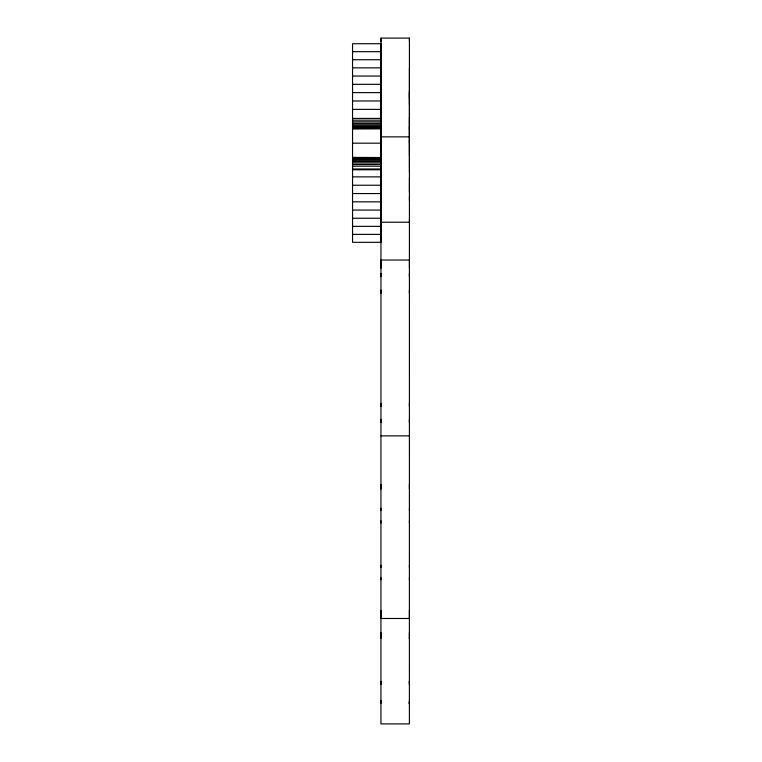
<?xml version="1.0" encoding="UTF-8"?>
<svg xmlns="http://www.w3.org/2000/svg" width="762" height="762" viewBox="0 0 762 762"><rect width="100%" height="100%" fill="white"/><g stroke="black" fill="none" stroke-linecap="round" stroke-linejoin="round"><path stroke-width="1.14" d="M380.981 38.1L380.933 723.9L409.385 723.9L409.432 38.1L380.981 38.1L380.99 41.681M380.952 703.336L380.933 700.44M380.952 681.314L380.933 684.609M380.952 617.534L380.952 618.477L380.952 610.352M380.943 579.701L380.943 577.787M380.943 565.404L380.952 567.319M380.933 638.413L380.924 632.584M409.451 218.856L409.442 222.218L380.962 222.228M409.451 155.581L409.442 146.875M409.404 702.221L409.375 703.736L409.394 702.221M409.404 681.314L409.385 684.609M409.385 638.051L409.385 638.537L409.385 632.584M409.404 617.534L409.404 618.487L409.404 610.352M409.394 579.701L409.394 577.787M409.404 565.414L409.404 567.328M409.404 522.799L409.404 520.884M409.404 508.502L409.404 510.416M409.432 143.18L409.432 68.189M409.413 98.355L409.442 90.64M352.549 51.683L381 51.683M352.549 59.731L381 59.731M352.549 67.856L381 67.856M352.549 76.057L381 76.057M352.549 84.315L381 84.315M352.549 92.621L381 92.621M352.549 100.975L381 100.975M352.549 109.376L381 109.376M352.549 118.405L381 118.405M352.549 120.167L381 120.167M352.549 121.834L381 121.834M352.549 123.387L381 123.387M352.549 124.778L381 124.778M352.549 126.006L381 126.006M352.549 127.044L381 127.044M352.549 127.864L381 127.864M352.549 128.464L381 128.464M352.549 128.949L381 128.826M380.971 136.865L409.423 136.865M352.549 143.18L381 143.18M352.549 157.401L381 157.524M352.549 157.886L381 157.886M352.549 158.486L381 158.486M352.549 159.306L381 159.306M352.549 160.344L381 160.344M352.549 161.573L381 161.573M352.549 162.973L381 162.973M352.549 164.516L381 164.516M352.549 166.183L381 166.183M352.549 168.983L381 168.983M352.549 169.774L381 169.774M352.549 176.87L381 176.87M352.549 185.233L381 185.233M352.549 193.558L381 193.558M352.549 201.844L381 201.844M352.549 210.074L381 210.074M352.549 218.246L381 218.246M352.549 226.352L381 226.352M352.549 234.372L381 234.372M380.943 435.883L409.394 435.883M380.933 618.487L409.394 618.487M409.432 196.891L409.451 200.416M409.432 92.65L409.442 104.442M409.432 117.1L409.442 129.759M409.413 126.568L409.442 172.393M409.432 192.091L409.432 177.765M409.451 139.97L409.451 146.39M409.413 273.587L409.423 274.187M409.413 292.541L409.423 293.151M409.404 403.374L409.413 403.974M409.404 421.691L409.413 422.291M409.394 484.546L409.404 489.109M409.394 681.314L409.385 682.828M380.971 274.187L380.962 273.577L380.971 276.682M380.962 292.541L380.971 293.151M380.952 403.374L380.962 406.384M380.952 421.691L380.962 422.291M380.943 484.537L380.943 489.109M380.952 508.254L380.952 510.416M380.952 523.046L380.943 520.875M409.442 38.1L409.442 41.681M409.432 268.167L409.432 260.042L380.952 260.033L380.971 268.167M409.413 273.91L409.423 276.692M409.413 290.046L409.423 292.827M409.404 403.689L409.413 406.384M409.404 419.281L409.413 421.967M409.394 700.44L409.404 703.336M380.962 290.046L380.971 292.827M380.952 419.281L380.962 421.967M381 43.71L352.549 43.71L352.549 242.326L381 242.326L381 43.71"/></g></svg>
